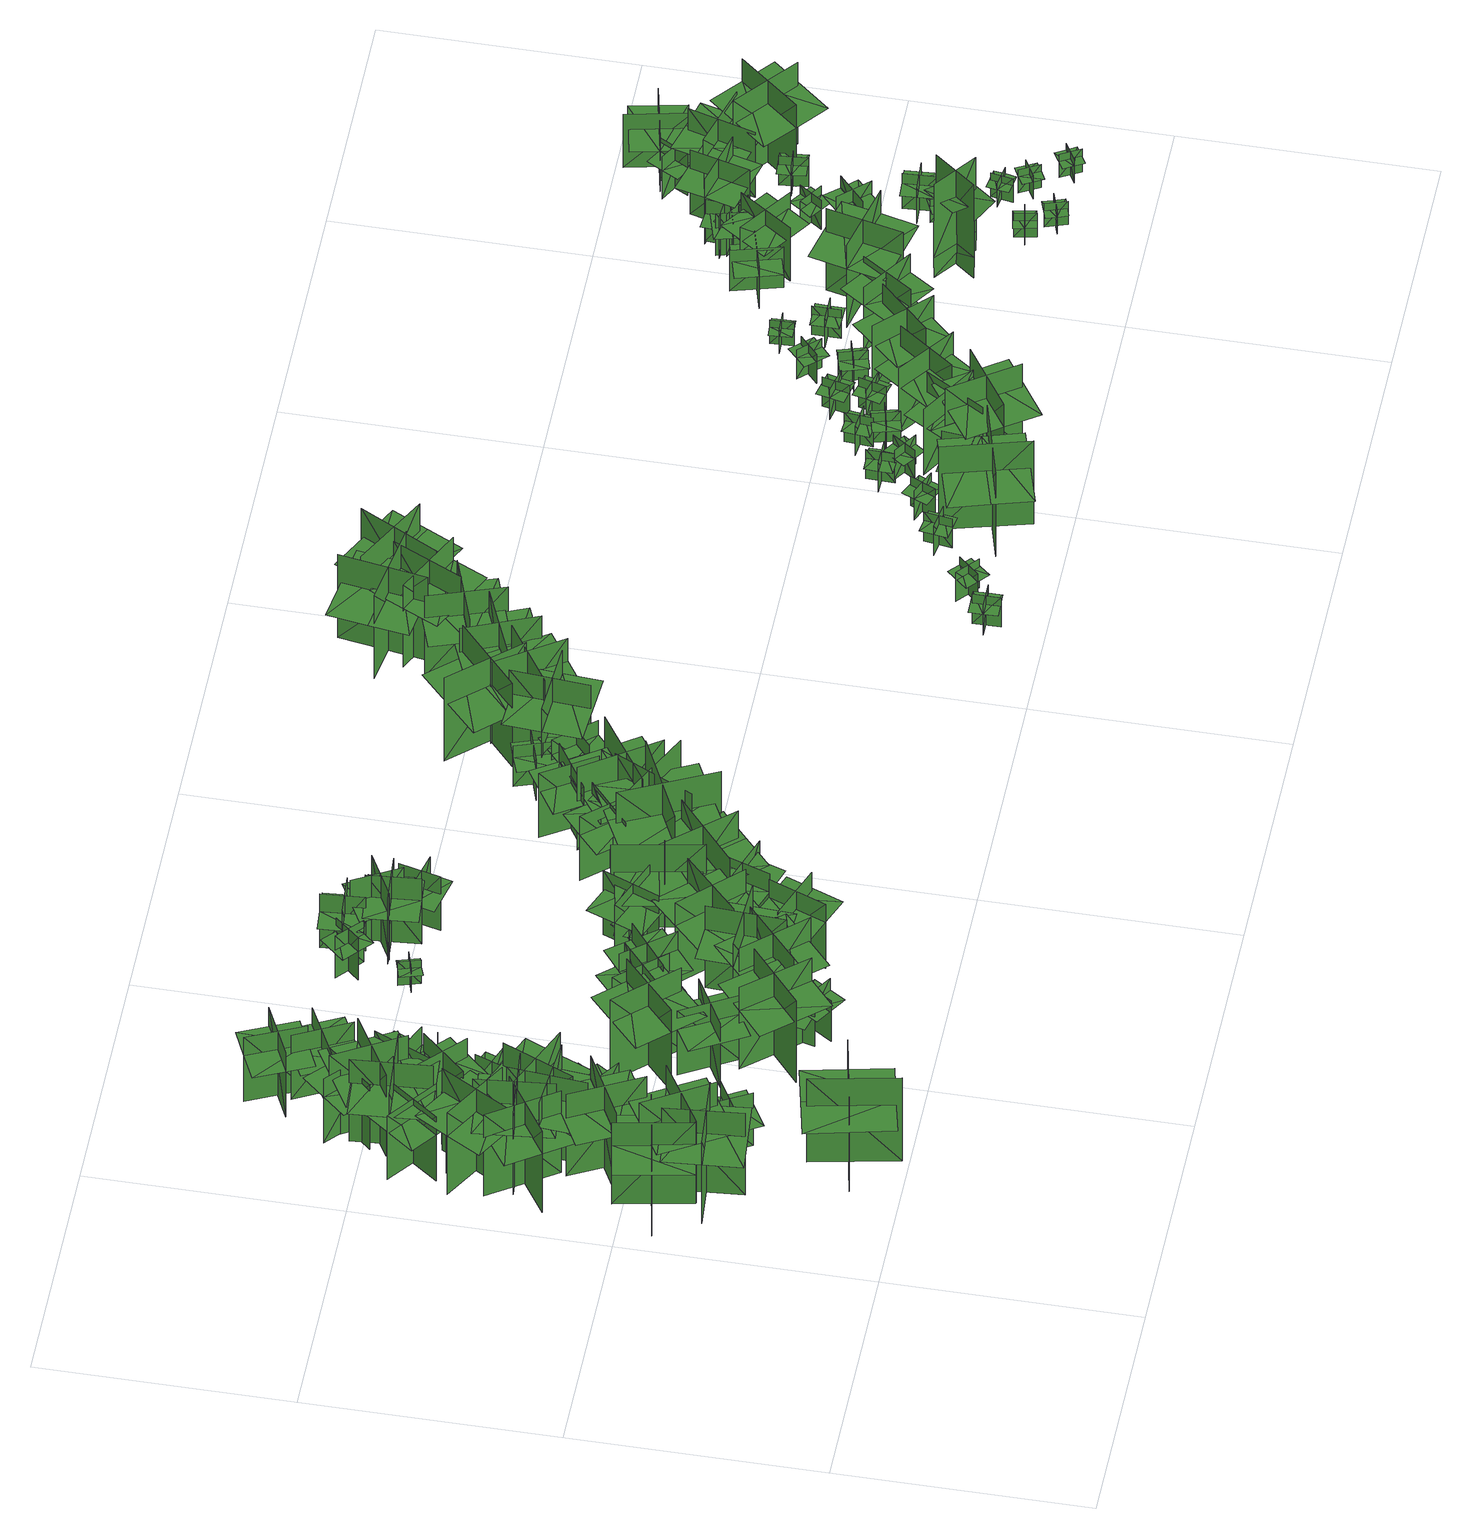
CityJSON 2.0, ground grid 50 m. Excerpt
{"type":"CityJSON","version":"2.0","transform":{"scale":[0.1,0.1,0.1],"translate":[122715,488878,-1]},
"CityObjects":{
"tree1":{"type":"SolitaryVegetationObject","geometry":[{"type":"MultiSurface","lod":"1","boundaries":[[[0,1,2]],[[0,2,3]],[[4,5,6]],[[4,6,7]],[[8,9,10]],[[8,10,11]],[[8,11,12]],[[8,12,13]]]}]},
"tree2":{"type":"SolitaryVegetationObject","geometry":[{"type":"MultiSurface","lod":"1","boundaries":[[[14,15,16]],[[14,16,17]],[[18,19,20]],[[18,20,21]],[[22,23,24]],[[22,24,25]],[[22,25,26]],[[22,26,27]]]}]},
"tree3":{"type":"SolitaryVegetationObject","geometry":[{"type":"MultiSurface","lod":"1","boundaries":[[[28,29,30]],[[28,30,31]],[[32,33,34]],[[32,34,35]],[[36,37,38]],[[36,38,39]],[[36,39,40]],[[36,40,41]]]}]},
"tree4":{"type":"SolitaryVegetationObject","geometry":[{"type":"MultiSurface","lod":"1","boundaries":[[[42,43,44]],[[42,44,45]],[[46,47,48]],[[46,48,49]],[[50,51,52]],[[50,52,53]],[[50,53,54]],[[50,54,55]]]}]},
"tree5":{"type":"SolitaryVegetationObject","geometry":[{"type":"MultiSurface","lod":"1","boundaries":[[[56,57,58]],[[56,58,59]],[[60,61,62]],[[60,62,63]],[[64,65,66]],[[64,66,67]],[[64,67,68]],[[64,68,69]]]}]},
"tree6":{"type":"SolitaryVegetationObject","geometry":[{"type":"MultiSurface","lod":"1","boundaries":[[[70,71,72]],[[70,72,73]],[[74,75,76]],[[74,76,77]],[[78,79,80]],[[78,80,81]],[[78,81,82]],[[78,82,83]]]}]},
"tree7":{"type":"SolitaryVegetationObject","geometry":[{"type":"MultiSurface","lod":"1","boundaries":[[[84,85,86]],[[84,86,87]],[[88,89,90]],[[88,90,91]],[[92,93,94]],[[92,94,95]],[[92,95,96]],[[92,96,97]]]}]},
"tree8":{"type":"SolitaryVegetationObject","geometry":[{"type":"MultiSurface","lod":"1","boundaries":[[[98,99,100]],[[98,100,101]],[[102,103,104]],[[102,104,105]],[[106,107,108]],[[106,108,109]],[[106,109,110]],[[106,110,111]]]}]},
"tree9":{"type":"SolitaryVegetationObject","geometry":[{"type":"MultiSurface","lod":"1","boundaries":[[[112,113,114]],[[112,114,115]],[[116,117,118]],[[116,118,119]],[[120,121,122]],[[120,122,123]],[[120,123,124]],[[120,124,125]]]}]},
"tree10":{"type":"SolitaryVegetationObject","geometry":[{"type":"MultiSurface","lod":"1","boundaries":[[[126,127,128]],[[126,128,129]],[[130,131,132]],[[130,132,133]],[[134,135,136]],[[134,136,137]],[[134,137,138]],[[134,138,139]]]}]},
"tree11":{"type":"SolitaryVegetationObject","geometry":[{"type":"MultiSurface","lod":"1","boundaries":[[[140,141,142]],[[140,142,143]],[[144,145,146]],[[144,146,147]],[[148,149,150]],[[148,150,151]],[[148,151,152]],[[148,152,153]]]}]},
"tree12":{"type":"SolitaryVegetationObject","geometry":[{"type":"MultiSurface","lod":"1","boundaries":[[[154,155,156]],[[154,156,157]],[[158,159,160]],[[158,160,161]],[[162,163,164]],[[162,164,165]],[[162,165,166]],[[162,166,167]]]}]},
"tree13":{"type":"SolitaryVegetationObject","geometry":[{"type":"MultiSurface","lod":"1","boundaries":[[[168,169,170]],[[168,170,171]],[[172,173,174]],[[172,174,175]],[[176,177,178]],[[176,178,179]],[[176,179,180]],[[176,180,181]]]}]},
"tree14":{"type":"SolitaryVegetationObject","geometry":[{"type":"MultiSurface","lod":"1","boundaries":[[[182,183,184]],[[182,184,185]],[[186,187,188]],[[186,188,189]],[[190,191,192]],[[190,192,193]],[[190,193,194]],[[190,194,195]]]}]},
"tree15":{"type":"SolitaryVegetationObject","geometry":[{"type":"MultiSurface","lod":"1","boundaries":[[[196,197,198]],[[196,198,199]],[[200,201,202]],[[200,202,203]],[[204,205,206]],[[204,206,207]],[[204,207,208]],[[204,208,209]]]}]},
"tree16":{"type":"SolitaryVegetationObject","geometry":[{"type":"MultiSurface","lod":"1","boundaries":[[[210,211,212]],[[210,212,213]],[[214,215,216]],[[214,216,217]],[[218,219,220]],[[218,220,221]],[[218,221,222]],[[218,222,223]]]}]},
"tree17":{"type":"SolitaryVegetationObject","geometry":[{"type":"MultiSurface","lod":"1","boundaries":[[[224,225,226]],[[224,226,227]],[[228,229,230]],[[228,230,231]],[[232,233,234]],[[232,234,235]],[[232,235,236]],[[232,236,237]]]}]},
"tree18":{"type":"SolitaryVegetationObject","geometry":[{"type":"MultiSurface","lod":"1","boundaries":[[[238,239,240]],[[238,240,241]],[[242,243,244]],[[242,244,245]],[[246,247,248]],[[246,248,249]],[[246,249,250]],[[246,250,251]]]}]},
"tree19":{"type":"SolitaryVegetationObject","geometry":[{"type":"MultiSurface","lod":"1","boundaries":[[[252,253,254]],[[252,254,255]],[[256,257,258]],[[256,258,259]],[[260,261,262]],[[260,262,263]],[[260,263,264]],[[260,264,265]]]}]},
"tree20":{"type":"SolitaryVegetationObject","geometry":[{"type":"MultiSurface","lod":"1","boundaries":[[[266,267,268]],[[266,268,269]],[[270,271,272]],[[270,272,273]],[[274,275,276]],[[274,276,277]],[[274,277,278]],[[274,278,279]]]}]},
"tree21":{"type":"SolitaryVegetationObject","geometry":[{"type":"MultiSurface","lod":"1","boundaries":[[[280,281,282]],[[280,282,283]],[[284,285,286]],[[284,286,287]],[[288,289,290]],[[288,290,291]],[[288,291,292]],[[288,292,293]]]}]},
"tree22":{"type":"SolitaryVegetationObject","geometry":[{"type":"MultiSurface","lod":"1","boundaries":[[[294,295,296]],[[294,296,297]],[[298,299,300]],[[298,300,301]],[[302,303,304]],[[302,304,305]],[[302,305,306]],[[302,306,307]]]}]},
"tree23":{"type":"SolitaryVegetationObject","geometry":[{"type":"MultiSurface","lod":"1","boundaries":[[[308,309,310]],[[308,310,311]],[[312,313,314]],[[312,314,315]],[[316,317,318]],[[316,318,319]],[[316,319,320]],[[316,320,321]]]}]},
"tree24":{"type":"SolitaryVegetationObject","geometry":[{"type":"MultiSurface","lod":"1","boundaries":[[[322,323,324]],[[322,324,325]],[[326,327,328]],[[326,328,329]],[[330,331,332]],[[330,332,333]],[[330,333,334]],[[330,334,335]]]}]},
"tree25":{"type":"SolitaryVegetationObject","geometry":[{"type":"MultiSurface","lod":"1","boundaries":[[[336,337,338]],[[336,338,339]],[[340,341,342]],[[340,342,343]],[[344,345,346]],[[344,346,347]],[[344,347,348]],[[344,348,349]]]}]},
"tree26":{"type":"SolitaryVegetationObject","geometry":[{"type":"MultiSurface","lod":"1","boundaries":[[[350,351,352]],[[350,352,353]],[[354,355,356]],[[354,356,357]],[[358,359,360]],[[358,360,361]],[[358,361,362]],[[358,362,363]]]}]},
"tree27":{"type":"SolitaryVegetationObject","geometry":[{"type":"MultiSurface","lod":"1","boundaries":[[[364,365,366]],[[364,366,367]],[[368,369,370]],[[368,370,371]],[[372,373,374]],[[372,374,375]],[[372,375,376]],[[372,376,377]]]}]},
"tree28":{"type":"SolitaryVegetationObject","geometry":[{"type":"MultiSurface","lod":"1","boundaries":[[[378,379,380]],[[378,380,381]],[[382,383,384]],[[382,384,385]],[[386,387,388]],[[386,388,389]],[[386,389,390]],[[386,390,391]]]}]},
"tree29":{"type":"SolitaryVegetationObject","geometry":[{"type":"MultiSurface","lod":"1","boundaries":[[[392,393,394]],[[392,394,395]],[[396,397,398]],[[396,398,399]],[[400,401,402]],[[400,402,403]],[[400,403,404]],[[400,404,405]]]}]},
"tree30":{"type":"SolitaryVegetationObject","geometry":[{"type":"MultiSurface","lod":"1","boundaries":[[[406,407,408]],[[406,408,409]],[[410,411,412]],[[410,412,413]],[[414,415,416]],[[414,416,417]],[[414,417,418]],[[414,418,419]]]}]},
"tree31":{"type":"SolitaryVegetationObject","geometry":[{"type":"MultiSurface","lod":"1","boundaries":[[[420,421,422]],[[420,422,423]],[[424,425,426]],[[424,426,427]],[[428,429,430]],[[428,430,431]],[[428,431,432]],[[428,432,433]]]}]},
"tree32":{"type":"SolitaryVegetationObject","geometry":[{"type":"MultiSurface","lod":"1","boundaries":[[[434,435,436]],[[434,436,437]],[[438,439,440]],[[438,440,441]],[[442,443,444]],[[442,444,445]],[[442,445,446]],[[442,446,447]]]}]},
"tree33":{"type":"SolitaryVegetationObject","geometry":[{"type":"MultiSurface","lod":"1","boundaries":[[[448,449,450]],[[448,450,451]],[[452,453,454]],[[452,454,455]],[[456,457,458]],[[456,458,459]],[[456,459,460]],[[456,460,461]]]}]},
"tree34":{"type":"SolitaryVegetationObject","geometry":[{"type":"MultiSurface","lod":"1","boundaries":[[[462,463,464]],[[462,464,465]],[[466,467,468]],[[466,468,469]],[[470,471,472]],[[470,472,473]],[[470,473,474]],[[470,474,475]]]}]},
"tree35":{"type":"SolitaryVegetationObject","geometry":[{"type":"MultiSurface","lod":"1","boundaries":[[[476,477,478]],[[476,478,479]],[[480,481,482]],[[480,482,483]],[[484,485,486]],[[484,486,487]],[[484,487,488]],[[484,488,489]]]}]},
"tree36":{"type":"SolitaryVegetationObject","geometry":[{"type":"MultiSurface","lod":"1","boundaries":[[[490,491,492]],[[490,492,493]],[[494,495,496]],[[494,496,497]],[[498,499,500]],[[498,500,501]],[[498,502,503]],[[498,503,499]]]}]},
"tree37":{"type":"SolitaryVegetationObject","geometry":[{"type":"MultiSurface","lod":"1","boundaries":[[[504,505,506]],[[504,506,507]],[[508,509,510]],[[508,510,511]],[[512,513,514]],[[512,514,515]],[[512,515,516]],[[512,516,517]]]}]},
"tree38":{"type":"SolitaryVegetationObject","geometry":[{"type":"MultiSurface","lod":"1","boundaries":[[[518,519,520]],[[518,520,521]],[[522,523,524]],[[522,524,525]],[[526,527,528]],[[526,528,529]],[[526,529,530]],[[526,530,531]]]}]},
"tree39":{"type":"SolitaryVegetationObject","geometry":[{"type":"MultiSurface","lod":"1","boundaries":[[[532,533,534]],[[532,534,535]],[[536,537,538]],[[536,538,539]],[[540,541,542]],[[540,542,543]],[[540,543,544]],[[540,544,545]]]}]},
"tree40":{"type":"SolitaryVegetationObject","geometry":[{"type":"MultiSurface","lod":"1","boundaries":[[[546,547,548]],[[546,548,549]],[[550,551,552]],[[550,552,553]],[[554,555,556]],[[554,556,557]],[[554,557,558]],[[554,558,559]]]}]},
"tree41":{"type":"SolitaryVegetationObject","geometry":[{"type":"MultiSurface","lod":"1","boundaries":[[[560,561,562]],[[560,562,563]],[[564,565,566]],[[564,566,567]],[[568,569,570]],[[568,570,571]],[[568,572,573]],[[568,573,569]]]}]},
"tree42":{"type":"SolitaryVegetationObject","geometry":[{"type":"MultiSurface","lod":"1","boundaries":[[[574,575,576]],[[574,576,577]],[[578,579,580]],[[578,580,581]],[[582,583,584]],[[582,584,585]],[[582,585,586]],[[582,586,587]]]}]},
"tree43":{"type":"SolitaryVegetationObject","geometry":[{"type":"MultiSurface","lod":"1","boundaries":[[[588,589,590]],[[588,590,591]],[[592,593,594]],[[592,594,595]],[[596,597,598]],[[596,598,599]],[[596,600,601]],[[596,601,597]]]}]},
"tree44":{"type":"SolitaryVegetationObject","geometry":[{"type":"MultiSurface","lod":"1","boundaries":[[[602,603,604]],[[602,604,605]],[[606,607,608]],[[606,608,609]],[[610,611,612]],[[610,612,613]],[[610,614,615]],[[610,615,611]]]}]},
"tree45":{"type":"SolitaryVegetationObject","geometry":[{"type":"MultiSurface","lod":"1","boundaries":[[[616,617,618]],[[616,618,619]],[[620,621,622]],[[620,622,623]],[[624,625,626]],[[624,626,627]],[[624,627,628]],[[624,628,629]]]}]},
"tree46":{"type":"SolitaryVegetationObject","geometry":[{"type":"MultiSurface","lod":"1","boundaries":[[[630,631,632]],[[630,632,633]],[[634,635,636]],[[634,636,637]],[[638,639,640]],[[638,640,641]],[[638,642,643]],[[638,643,639]]]}]},
"tree47":{"type":"SolitaryVegetationObject","geometry":[{"type":"MultiSurface","lod":"1","boundaries":[[[644,645,646]],[[644,646,647]],[[648,649,650]],[[648,650,651]],[[652,653,654]],[[652,654,655]],[[652,655,656]],[[652,656,657]]]}]},
"tree48":{"type":"SolitaryVegetationObject","geometry":[{"type":"MultiSurface","lod":"1","boundaries":[[[658,659,660]],[[658,660,661]],[[662,663,664]],[[662,664,665]],[[666,667,668]],[[666,668,669]],[[666,669,670]],[[666,670,671]]]}]},
"tree49":{"type":"SolitaryVegetationObject","geometry":[{"type":"MultiSurface","lod":"1","boundaries":[[[672,673,674]],[[672,674,675]],[[676,677,678]],[[676,678,679]],[[680,681,682]],[[680,682,683]],[[680,683,684]],[[680,684,685]]]}]},
"tree50":{"type":"SolitaryVegetationObject","geometry":[{"type":"MultiSurface","lod":"1","boundaries":[[[686,687,688]],[[686,688,689]],[[690,691,692]],[[690,692,693]],[[694,695,696]],[[694,696,697]],[[694,697,698]],[[694,698,699]]]}]},
"tree51":{"type":"SolitaryVegetationObject","geometry":[{"type":"MultiSurface","lod":"1","boundaries":[[[700,701,702]],[[700,702,703]],[[704,705,706]],[[704,706,707]],[[708,709,710]],[[708,710,711]],[[708,711,712]],[[708,712,713]]]}]},
"tree52":{"type":"SolitaryVegetationObject","geometry":[{"type":"MultiSurface","lod":"1","boundaries":[[[714,715,716]],[[714,716,717]],[[718,719,720]],[[718,720,721]],[[722,723,724]],[[722,724,725]],[[722,725,726]],[[722,726,727]]]}]},
"tree53":{"type":"SolitaryVegetationObject","geometry":[{"type":"MultiSurface","lod":"1","boundaries":[[[728,729,730]],[[728,730,731]],[[732,733,734]],[[732,734,735]],[[736,737,738]],[[736,738,739]],[[736,739,740]],[[736,740,741]]]}]},
"tree54":{"type":"SolitaryVegetationObject","geometry":[{"type":"MultiSurface","lod":"1","boundaries":[[[742,743,744]],[[742,744,745]],[[746,747,748]],[[746,748,749]],[[750,751,752]],[[750,752,753]],[[750,753,754]],[[750,754,755]]]}]},
"tree55":{"type":"SolitaryVegetationObject","geometry":[{"type":"MultiSurface","lod":"1","boundaries":[[[756,757,758]],[[756,758,759]],[[760,761,762]],[[760,762,763]],[[764,765,766]],[[764,766,767]],[[764,767,768]],[[764,768,769]]]}]},
"tree56":{"type":"SolitaryVegetationObject","geometry":[{"type":"MultiSurface","lod":"1","boundaries":[[[770,771,772]],[[770,772,773]],[[774,775,776]],[[774,776,777]],[[778,779,780]],[[778,780,781]],[[778,781,782]],[[778,782,783]]]}]},
"tree57":{"type":"SolitaryVegetationObject","geometry":[{"type":"MultiSurface","lod":"1","boundaries":[[[784,785,786]],[[784,786,787]],[[788,789,790]],[[788,790,791]],[[792,793,794]],[[792,794,795]],[[792,795,796]],[[792,796,797]]]}]},
"tree58":{"type":"SolitaryVegetationObject","geometry":[{"type":"MultiSurface","lod":"1","boundaries":[[[798,799,800]],[[798,800,801]],[[802,803,804]],[[802,804,805]],[[806,807,808]],[[806,808,809]],[[806,809,810]],[[806,810,811]]]}]},
"tree59":{"type":"SolitaryVegetationObject","geometry":[{"type":"MultiSurface","lod":"1","boundaries":[[[812,813,814]],[[812,814,815]],[[816,817,818]],[[816,818,819]],[[820,821,822]],[[820,822,823]],[[820,823,824]],[[820,824,825]]]}]},
"tree60":{"type":"SolitaryVegetationObject","geometry":[{"type":"MultiSurface","lod":"1","boundaries":[[[826,827,828]],[[826,828,829]],[[830,831,832]],[[830,832,833]],[[834,835,836]],[[834,836,837]],[[834,837,838]],[[834,838,839]]]}]},
"tree61":{"type":"SolitaryVegetationObject","geometry":[{"type":"MultiSurface","lod":"1","boundaries":[[[840,841,842]],[[840,842,843]],[[844,845,846]],[[844,846,847]],[[848,849,850]],[[848,850,851]],[[848,851,852]],[[848,852,853]]]}]},
"tree62":{"type":"SolitaryVegetationObject","geometry":[{"type":"MultiSurface","lod":"1","boundaries":[[[854,855,856]],[[854,856,857]],[[858,859,860]],[[858,860,861]],[[862,863,864]],[[862,864,865]],[[862,865,866]],[[862,866,867]]]}]},
"tree63":{"type":"SolitaryVegetationObject","geometry":[{"type":"MultiSurface","lod":"1","boundaries":[[[868,869,870]],[[868,870,871]],[[872,873,874]],[[872,874,875]],[[876,877,878]],[[876,878,879]],[[876,879,880]],[[876,880,881]]]}]},
"tree64":{"type":"SolitaryVegetationObject","geometry":[{"type":"MultiSurface","lod":"1","boundaries":[[[882,883,884]],[[882,884,885]],[[886,887,888]],[[886,888,889]],[[890,891,892]],[[890,892,893]],[[890,893,894]],[[890,894,895]]]}]},
"tree65":{"type":"SolitaryVegetationObject","geometry":[{"type":"MultiSurface","lod":"1","boundaries":[[[896,897,898]],[[896,898,899]],[[900,901,902]],[[900,902,903]],[[904,905,906]],[[904,906,907]],[[904,907,908]],[[904,908,909]]]}]},
"tree66":{"type":"SolitaryVegetationObject","geometry":[{"type":"MultiSurface","lod":"1","boundaries":[[[910,911,912]],[[910,912,913]],[[914,915,916]],[[914,916,917]],[[918,919,920]],[[918,920,921]],[[918,921,922]],[[918,922,923]]]}]},
"tree67":{"type":"SolitaryVegetationObject","geometry":[{"type":"MultiSurface","lod":"1","boundaries":[[[924,925,926]],[[924,926,927]],[[928,929,930]],[[928,930,931]],[[932,933,934]],[[932,934,935]],[[932,935,936]],[[932,936,937]]]}]},
"tree68":{"type":"SolitaryVegetationObject","geometry":[{"type":"MultiSurface","lod":"1","boundaries":[[[938,939,940]],[[938,940,941]],[[942,943,944]],[[942,944,945]],[[946,947,948]],[[946,948,949]],[[946,949,950]],[[946,950,951]]]}]},
"tree69":{"type":"SolitaryVegetationObject","geometry":[{"type":"MultiSurface","lod":"1","boundaries":[[[952,953,954]],[[952,954,955]],[[956,957,958]],[[956,958,959]],[[960,961,962]],[[960,962,963]],[[960,963,964]],[[960,964,965]]]}]},
"tree70":{"type":"SolitaryVegetationObject","geometry":[{"type":"MultiSurface","lod":"1","boundaries":[[[966,967,968]],[[966,968,969]],[[970,971,972]],[[970,972,973]],[[974,975,976]],[[974,976,977]],[[974,977,978]],[[974,978,979]]]}]},
"tree71":{"type":"SolitaryVegetationObject","geometry":[{"type":"MultiSurface","lod":"1","boundaries":[[[980,981,982]],[[980,982,983]],[[984,985,986]],[[984,986,987]],[[988,989,990]],[[988,990,991]],[[988,991,992]],[[988,992,993]]]}]},
"tree72":{"type":"SolitaryVegetationObject","geometry":[{"type":"MultiSurface","lod":"1","boundaries":[[[994,995,996]],[[994,996,997]],[[998,999,1000]],[[998,1000,1001]],[[1002,1003,1004]],[[1002,1004,1005]],[[1002,1005,1006]],[[1002,1006,1007]]]}]},
"tree73":{"type":"SolitaryVegetationObject","geometry":[{"type":"MultiSurface","lod":"1","boundaries":[[[1008,1009,1010]],[[1008,1010,1011]],[[1012,1013,1014]],[[1012,1014,1015]],[[1016,1017,1018]],[[1016,1018,1019]],[[1016,1019,1020]],[[1016,1020,1021]]]}]},
"tree74":{"type":"SolitaryVegetationObject","geometry":[{"type":"MultiSurface","lod":"1","boundaries":[[[1022,1023,1024]],[[1022,1024,1025]],[[1026,1027,1028]],[[1026,1028,1029]],[[1030,1031,1032]],[[1030,1032,1033]],[[1030,1033,1034]],[[1030,1034,1035]]]}]},
"tree75":{"type":"SolitaryVegetationObject","geometry":[{"type":"MultiSurface","lod":"1","boundaries":[[[1036,1037,1038]],[[1036,1038,1039]],[[1040,1041,1042]],[[1040,1042,1043]],[[1044,1045,1046]],[[1044,1046,1047]],[[1044,1047,1048]],[[1044,1048,1049]]]}]},
"tree76":{"type":"SolitaryVegetationObject","geometry":[{"type":"MultiSurface","lod":"1","boundaries":[[[1050,1051,1052]],[[1050,1052,1053]],[[1054,1055,1056]],[[1054,1056,1057]],[[1058,1059,1060]],[[1058,1060,1061]],[[1058,1061,1062]],[[1058,1062,1063]]]}]},
"tree77":{"type":"SolitaryVegetationObject","geometry":[{"type":"MultiSurface","lod":"1","boundaries":[[[1064,1065,1066]],[[1064,1066,1067]],[[1068,1069,1070]],[[1068,1070,1071]],[[1072,1073,1074]],[[1072,1074,1075]],[[1072,1075,1076]],[[1072,1076,1077]]]}]},
"tree78":{"type":"SolitaryVegetationObject","geometry":[{"type":"MultiSurface","lod":"1","boundaries":[[[1078,1079,1080]],[[1078,1080,1081]],[[1082,1083,1084]],[[1082,1084,1085]],[[1086,1087,1088]],[[1086,1088,1089]],[[1086,1089,1090]],[[1086,1090,1091]]]}]},
"tree79":{"type":"SolitaryVegetationObject","geometry":[{"type":"MultiSurface","lod":"1","boundaries":[[[1092,1093,1094]],[[1092,1094,1095]],[[1096,1097,1098]],[[1096,1098,1099]],[[1100,1101,1102]],[[1100,1102,1103]],[[1100,1103,1104]],[[1100,1104,1105]]]}]},
"tree80":{"type":"SolitaryVegetationObject","geometry":[{"type":"MultiSurface","lod":"1","boundaries":[[[1106,1107,1108]],[[1106,1108,1109]],[[1110,1111,1112]],[[1110,1112,1113]],[[1114,1115,1116]],[[1114,1116,1117]],[[1114,1117,1118]],[[1114,1118,1119]]]}]},
"tree81":{"type":"SolitaryVegetationObject","geometry":[{"type":"MultiSurface","lod":"1","boundaries":[[[1120,1121,1122]],[[1120,1122,1123]],[[1124,1125,1126]],[[1124,1126,1127]],[[1128,1129,1130]],[[1128,1130,1131]],[[1128,1131,1132]],[[1128,1132,1133]]]}]},
"tree82":{"type":"SolitaryVegetationObject","geometry":[{"type":"MultiSurface","lod":"1","boundaries":[[[1134,1135,1136]],[[1134,1136,1137]],[[1138,1139,1140]],[[1138,1140,1141]],[[1142,1143,1144]],[[1142,1144,1145]],[[1142,1145,1146]],[[1142,1146,1147]]]}]},
"tree83":{"type":"SolitaryVegetationObject","geometry":[{"type":"MultiSurface","lod":"1","boundaries":[[[1148,1149,1150]],[[1148,1150,1151]],[[1152,1153,1154]],[[1152,1154,1155]],[[1156,1157,1158]],[[1156,1158,1159]],[[1156,1159,1160]],[[1156,1160,1161]]]}]},
"tree84":{"type":"SolitaryVegetationObject","geometry":[{"type":"MultiSurface","lod":"1","boundaries":[[[1162,1163,1164]],[[1162,1164,1165]],[[1166,1167,1168]],[[1166,1168,1169]],[[1170,1171,1172]],[[1170,1172,1173]],[[1170,1173,1174]],[[1170,1174,1175]]]}]},
"tree85":{"type":"SolitaryVegetationObject","geometry":[{"type":"MultiSurface","lod":"1","boundaries":[[[1176,1177,1178]],[[1176,1178,1179]],[[1180,1181,1182]],[[1180,1182,1183]],[[1184,1185,1181]],[[1184,1181,1180]],[[1186,1187,1177]],[[1186,1177,1176]],[[1188,1189,1190]],[[1188,1190,1191]],[[1192,1193,1194]],[[1192,1194,1195]]]}]},
"tree86":{"type":"SolitaryVegetationObject","geometry":[{"type":"MultiSurface","lod":"1","boundaries":[[[1196,1197,1198]],[[1196,1198,1199]],[[1200,1201,1202]],[[1200,1202,1203]],[[1204,1205,1206]],[[1204,1206,1207]],[[1204,1207,1208]],[[1204,1208,1209]]]}]},
"tree87":{"type":"SolitaryVegetationObject","geometry":[{"type":"MultiSurface","lod":"1","boundaries":[[[1210,1211,1212]],[[1210,1212,1213]],[[1214,1215,1216]],[[1214,1216,1217]],[[1218,1219,1220]],[[1218,1220,1221]],[[1218,1221,1222]],[[1218,1222,1223]]]}]},
"tree88":{"type":"SolitaryVegetationObject","geometry":[{"type":"MultiSurface","lod":"1","boundaries":[[[1224,1225,1226]],[[1224,1226,1227]],[[1228,1229,1230]],[[1228,1230,1231]],[[1232,1233,1234]],[[1232,1234,1235]],[[1232,1235,1236]],[[1232,1236,1237]]]}]},
"tree89":{"type":"SolitaryVegetationObject","geometry":[{"type":"MultiSurface","lod":"1","boundaries":[[[1238,1239,1240]],[[1238,1240,1241]],[[1242,1243,1244]],[[1242,1244,1245]],[[1246,1247,1248]],[[1246,1248,1249]],[[1246,1249,1250]],[[1246,1250,1251]]]}]},
"tree90":{"type":"SolitaryVegetationObject","geometry":[{"type":"MultiSurface","lod":"1","boundaries":[[[1252,1253,1254]],[[1252,1254,1255]],[[1256,1257,1258]],[[1256,1258,1259]],[[1260,1261,1262]],[[1260,1262,1263]],[[1260,1264,1265]],[[1260,1265,1261]]]}]},
"tree91":{"type":"SolitaryVegetationObject","geometry":[{"type":"MultiSurface","lod":"1","boundaries":[[[1266,1267,1268]],[[1266,1268,1269]],[[1270,1271,1272]],[[1270,1272,1273]],[[1274,1275,1276]],[[1274,1276,1277]],[[1274,1278,1279]],[[1274,1279,1275]]]}]},
"tree92":{"type":"SolitaryVegetationObject","geometry":[{"type":"MultiSurface","lod":"1","boundaries":[[[1280,1281,1282]],[[1280,1282,1283]],[[1284,1285,1286]],[[1284,1286,1287]],[[1288,1289,1290]],[[1288,1290,1291]],[[1288,1291,1292]],[[1288,1292,1293]]]}]},
"tree93":{"type":"SolitaryVegetationObject","geometry":[{"type":"MultiSurface","lod":"1","boundaries":[[[1294,1295,1296]],[[1294,1296,1297]],[[1298,1299,1300]],[[1298,1300,1301]],[[1302,1303,1304]],[[1302,1304,1305]],[[1302,1306,1307]],[[1302,1307,1303]]]}]},
"tree94":{"type":"SolitaryVegetationObject","geometry":[{"type":"MultiSurface","lod":"1","boundaries":[[[1308,1309,1310]],[[1308,1310,1311]],[[1312,1313,1314]],[[1312,1314,1315]],[[1316,1317,1318]],[[1316,1318,1319]],[[1316,1319,1320]],[[1316,1320,1321]]]}]},
"tree95":{"type":"SolitaryVegetationObject","geometry":[{"type":"MultiSurface","lod":"1","boundaries":[[[1322,1323,1324]],[[1322,1324,1325]],[[1326,1327,1328]],[[1326,1328,1329]],[[1330,1331,1332]],[[1330,1332,1333]],[[1330,1333,1334]],[[1330,1334,1335]]]}]},
"tree96":{"type":"SolitaryVegetationObject","geometry":[{"type":"MultiSurface","lod":"1","boundaries":[[[1336,1337,1338]],[[1336,1338,1339]],[[1340,1341,1342]],[[1340,1342,1343]],[[1344,1345,1346]],[[1344,1346,1347]],[[1344,1347,1348]],[[1344,1348,1349]]]}]},
"tree97":{"type":"SolitaryVegetationObject","geometry":[{"type":"MultiSurface","lod":"1","boundaries":[[[1350,1351,1352]],[[1350,1352,1353]],[[1354,1355,1356]],[[1354,1356,1357]],[[1358,1359,1360]],[[1358,1360,1361]],[[1358,1361,1362]],[[1358,1362,1363]]]}]},
"tree98":{"type":"SolitaryVegetationObject","geometry":[{"type":"MultiSurface","lod":"1","boundaries":[[[1364,1365,1366]],[[1364,1366,1367]],[[1368,1369,1370]],[[1368,1370,1371]],[[1372,1373,1374]],[[1372,1374,1375]],[[1372,1375,1376]],[[1372,1376,1377]]]}]},
"tree99":{"type":"SolitaryVegetationObject","geometry":[{"type":"MultiSurface","lod":"1","boundaries":[[[1378,1379,1380]],[[1378,1380,1381]],[[1382,1383,1384]],[[1382,1384,1385]],[[1386,1387,1388]],[[1386,1388,1389]],[[1386,1389,1390]],[[1386,1390,1391]]]}]},
"tree100":{"type":"SolitaryVegetationObject","geometry":[{"type":"MultiSurface","lod":"1","boundaries":[[[1392,1393,1394]],[[1392,1394,1395]],[[1396,1397,1398]],[[1396,1398,1399]],[[1400,1401,1402]],[[1400,1402,1403]],[[1400,1403,1404]],[[1400,1404,1405]]]}]},
"tree101":{"type":"SolitaryVegetationObject","geometry":[{"type":"MultiSurface","lod":"1","boundaries":[[[1406,1407,1408]],[[1406,1408,1409]],[[1410,1411,1412]],[[1410,1412,1413]],[[1414,1415,1416]],[[1414,1416,1417]],[[1414,1417,1418]],[[1414,1418,1419]]]}]},
"tree102":{"type":"SolitaryVegetationObject","geometry":[{"type":"MultiSurface","lod":"1","boundaries":[[[1420,1421,1422]],[[1420,1422,1423]],[[1424,1425,1426]],[[1424,1426,1427]],[[1428,1429,1430]],[[1428,1430,1431]],[[1428,1432,1433]],[[1428,1433,1429]]]}]},
"tree103":{"type":"SolitaryVegetationObject","geometry":[{"type":"MultiSurface","lod":"1","boundaries":[[[1434,1435,1436]],[[1434,1436,1437]],[[1438,1439,1440]],[[1438,1440,1441]],[[1442,1443,1444]],[[1442,1444,1445]],[[1442,1445,1446]],[[1442,1446,1447]]]}]},
"tree104":{"type":"SolitaryVegetationObject","geometry":[{"type":"MultiSurface","lod":"1","boundaries":[[[1448,1449,1450]],[[1448,1450,1451]],[[1452,1453,1454]],[[1452,1454,1455]],[[1456,1457,1458]],[[1456,1458,1459]],[[1456,1459,1460]],[[1456,1460,1461]]]}]},
"tree105":{"type":"SolitaryVegetationObject","geometry":[{"type":"MultiSurface","lod":"1","boundaries":[[[1462,1463,1464]],[[1462,1464,1465]],[[1466,1467,1468]],[[1466,1468,1469]],[[1470,1471,1472]],[[1470,1472,1473]],[[1470,1473,1474]],[[1470,1474,1475]]]}]}
},
"vertices":[
[173,460,26],[21,431,26],[21,431,241],[173,460,241],[88,518,26],[117,366,26],[117,366,241],[88,518,241],[88,518,181],[12,504,181],[41,352,181],[117,366,181],[193,381,181],[164,533,181],
[154,280,28],[141,434,28],[141,434,243],[154,280,243],[221,358,28],[67,345,28],[67,345,243],[221,358,243],[221,358,183],[214,435,183],[60,422,183],[67,345,183],[73,268,183],[228,281,183],
[223,345,29],[143,477,29],[143,477,245],[223,345,245],[248,445,29],[116,365,29],[116,365,245],[248,445,245],[248,445,184],[208,511,184],[76,431,184],[116,365,184],[156,298,184],[288,378,184],
[157,626,20],[71,755,20],[71,755,235],[157,626,235],[177,727,20],[49,641,20],[49,641,235],[177,727,235],[177,727,175],[134,792,175],[6,705,175],[49,641,175],[92,577,175],[220,663,175],
[295,11,26],[260,184,26],[260,184,246],[295,11,246],[372,128,26],[200,93,26],[200,93,246],[372,128,246],[305,25,175],[384,42,175],[346,214,175],[267,196,175],[187,179,175],[226,7,175],
[146,614,23],[219,477,23],[219,477,239],[146,614,239],[115,515,23],[252,588,23],[252,588,239],[115,515,239],[115,515,178],[152,447,178],[288,520,178],[252,588,178],[215,657,178],[79,584,178],
[278,288,32],[229,374,32],[229,374,171],[278,288,171],[296,352,32],[210,302,32],[210,302,171],[296,352,171],[296,352,132],[271,395,132],[185,346,132],[210,302,132],[235,259,132],[321,309,132],
[96,718,20],[174,852,20],[174,852,236],[96,718,236],[196,744,20],[62,822,21],[62,822,236],[196,744,236],[196,744,176],[235,811,176],[101,889,176],[62,822,176],[23,755,176],[157,677,176],
[171,638,22],[156,792,22],[156,792,237],[171,638,237],[237,717,22],[83,702,22],[83,702,237],[237,717,237],[237,717,177],[229,794,177],[75,779,177],[83,702,177],[90,625,177],[244,640,177],
[117,660,22],[271,646,22],[271,646,238],[117,660,238],[183,581,22],[197,735,22],[197,735,238],[183,581,238],[183,581,178],[260,574,178],[274,728,178],[197,735,178],[119,742,178],[106,587,178],
[176,864,21],[79,938,21],[79,938,190],[176,864,190],[165,945,21],[92,848,21],[92,848,190],[165,945,190],[165,945,143],[117,982,143],[43,885,143],[92,848,143],[140,811,143],[214,908,143],
[138,768,23],[186,855,23],[186,855,161],[138,768,161],[202,786,23],[114,834,23],[114,834,161],[202,786,161],[202,786,123],[226,829,123],[139,878,123],[114,834,123],[90,790,123],[177,742,123],
[257,753,23],[195,611,23],[195,611,238],[257,753,238],[160,716,23],[302,654,23],[302,654,238],[160,716,238],[160,716,178],[129,645,178],[271,583,178],[302,654,178],[333,725,178],[191,787,178],
[233,603,27],[315,547,27],[315,547,165],[233,603,165],[245,538,27],[301,620,27],[301,620,165],[245,538,165],[245,538,126],[286,510,126],[342,592,126],[301,620,126],[260,648,126],[204,566,126],
[177,870,20],[165,1025,20],[165,1025,236],[177,870,236],[245,948,20],[90,936,20],[90,936,236],[245,948,236],[245,948,175],[239,1025,175],[84,1014,175],[90,936,175],[96,859,175],[251,871,175],
[246,929,20],[169,1063,20],[169,1063,235],[246,929,235],[273,1029,20],[139,951,20],[139,951,235],[273,1029,235],[273,1029,175],[235,1096,175],[101,1019,175],[139,951,175],[178,884,175],[312,961,175],
[232,1074,21],[150,984,21],[150,984,190],[232,1074,190],[151,1070,21],[241,989,21],[241,989,190],[151,1070,190],[151,1070,143],[110,1025,143],[200,944,143],[241,989,143],[282,1034,143],[191,1116,143],
[297,828,25],[208,911,25],[208,911,195],[297,828,195],[295,909,25],[212,820,25],[212,820,195],[295,909,195],[295,909,147],[250,951,147],[167,861,147],[212,820,147],[257,779,147],[339,868,147],
[239,889,22],[289,1000,22],[289,1000,191],[239,889,191],[315,917,22],[204,967,22],[204,967,191],[315,917,191],[315,917,144],[340,973,144],[229,1023,144],[204,967,144],[179,912,144],[290,862,144],
[319,817,24],[292,745,24],[292,745,132],[319,817,132],[272,796,24],[345,769,24],[345,769,132],[272,796,132],[272,796,102],[259,760,102],[331,733,102],[345,769,102],[358,805,102],[286,832,102],
[417,375,28],[523,435,28],[523,435,197],[417,375,197],[495,353,28],[435,459,28],[435,459,197],[495,353,197],[495,353,149],[548,383,149],[488,489,149],[435,459,149],[382,429,149],[442,323,149],
[288,881,23],[364,896,23],[364,896,130],[288,881,130],[331,852,23],[316,928,23],[316,928,130],[331,852,130],[331,852,100],[369,860,100],[354,936,100],[316,928,100],[278,921,100],[293,845,100],
[505,465,24],[400,579,24],[400,579,239],[505,465,239],[510,568,24],[396,463,24],[396,463,239],[510,568,239],[510,568,179],[457,625,179],[344,520,179],[396,463,179],[449,406,179],[562,511,179],
[328,1125,20],[220,1069,20],[220,1069,189],[328,1125,189],[251,1150,20],[307,1042,20],[307,1042,189],[251,1150,189],[251,1150,142],[197,1122,142],[253,1014,142],[307,1042,142],[361,1070,142],[305,1178,142],
[204,1152,21],[314,1204,21],[314,1204,190],[204,1152,190],[280,1124,21],[229,1235,21],[229,1235,190],[280,1124,190],[280,1124,143],[335,1150,143],[284,1260,143],[229,1235,143],[174,1209,143],[225,1099,143],
[574,341,28],[456,240,28],[456,240,243],[574,341,243],[471,350,28],[571,232,28],[571,232,243],[471,350,243],[471,350,183],[412,300,183],[513,182,183],[571,232,183],[630,282,183],[530,400,183],
[570,298,30],[551,223,30],[551,223,137],[570,298,137],[525,272,30],[600,253,30],[600,253,137],[525,272,137],[525,272,107],[516,235,107],[591,215,107],[600,253,107],[610,290,107],[535,310,107],
[610,260,32],[567,195,32],[567,195,139],[610,260,139],[559,250,32],[624,207,32],[624,207,139],[559,250,139],[559,250,109],[538,217,109],[603,175,109],[624,207,109],[645,240,109],[581,282,109],
[498,507,26],[590,587,26],[590,587,196],[498,507,196],[579,501,26],[499,593,26],[499,593,196],[579,501,196],[579,501,148],[625,541,148],[545,633,148],[499,593,148],[453,553,148],[533,461,148],
[577,369,21],[680,254,21],[680,254,236],[577,369,236],[570,266,21],[686,369,21],[686,369,236],[570,266,236],[570,266,176],[622,208,176],[737,311,176],[686,369,176],[634,427,176],[519,324,176],
[642,582,27],[546,506,27],[546,506,196],[642,582,196],[561,592,27],[637,496,27],[637,496,196],[561,592,196],[561,592,149],[514,554,149],[589,458,149],[637,496,149],[685,534,149],[609,630,149],
[741,374,20],[587,382,20],[587,382,236],[741,374,236],[673,451,20],[665,296,20],[665,296,236],[673,451,236],[673,451,175],[595,455,175],[587,300,175],[665,296,175],[742,292,175],[750,447,175],
[676,398,20],[788,505,20],[788,505,235],[676,398,235],[780,395,20],[672,507,20],[672,507,235],[780,395,235],[780,395,175],[835,449,175],[727,561,175],[672,507,175],[616,453,175],[724,342,175],
[556,981,26],[598,994,26],[598,994,88],[556,981,88],[582,967,26],[569,1009,26],[569,1009,88],[582,967,88],[582,967,70],[603,973,70],[590,1016,70],[569,1009,70],[548,1003,70],[561,960,70],
[847,283,11],[734,326,11],[734,326,180],[847,283,180],[815,357,11],[771,243,11],[771,243,180],[815,357,180],[815,357,133],[758,379,133],[714,265,133],[771,243,133],[828,221,133],[872,335,133],
[612,1081,31],[562,1125,31],[562,1125,142],[612,1081,142],[609,1132,31],[565,1082,31],[565,1082,142],[609,1132,142],[609,1132,106],[565,1082,106],[592,1058,106],[636,1107,106],[582,1156,106],[538,1106,106],
[746,573,23],[746,632,23],[746,632,105],[746,573,105],[774,601,23],[715,601,23],[715,601,105],[774,601,105],[774,601,82],[774,630,82],[715,630,82],[715,601,82],[715,571,82],[774,571,82],
[727,548,21],[772,661,21],[772,661,190],[727,548,190],[802,579,21],[689,624,21],[689,624,190],[802,579,190],[802,579,143],[824,636,143],[711,681,143],[689,624,143],[666,568,143],[780,523,143],
[725,615,23],[772,580,23],[772,580,105],[725,615,105],[730,576,23],[765,623,23],[765,623,105],[730,576,105],[730,576,82],[754,559,82],[789,606,82],[765,623,82],[742,641,82],[707,594,82],
[790,431,16],[905,392,16],[905,392,185],[790,431,185],[825,358,16],[864,474,16],[864,474,185],[825,358,185],[825,358,137],[883,339,137],[922,454,137],[864,474,137],[807,493,137],[768,378,137],
[688,1126,27],[603,1119,27],[603,1119,169],[688,1126,169],[638,1168,27],[645,1083,27],[645,1083,169],[638,1168,169],[638,1168,123],[645,1083,123],[692,1086,123],[685,1172,123],[592,1164,123],[598,1079,123],
[910,572,19],[737,539,19],[737,539,238],[910,572,238],[794,651,19],[827,478,19],[827,478,238],[794,651,238],[897,582,167],[880,662,167],[708,626,167],[724,546,167],[741,467,167],[913,502,167],
[621,1037,25],[725,1045,25],[725,1045,198],[621,1037,198],[683,985,25],[674,1089,25],[674,1089,198],[683,985,198],[683,985,141],[674,1089,141],[617,1084,141],[626,980,141],[740,990,141],[731,1094,141],
[655,1114,24],[705,1023,24],[705,1023,198],[655,1114,198],[633,1037,24],[725,1087,24],[725,1087,198],[633,1037,198],[633,1037,141],[725,1087,141],[697,1137,141],[606,1087,141],[660,987,141],[752,1037,141],
[813,568,14],[928,436,14],[928,436,233],[813,568,233],[803,429,14],[936,544,14],[936,544,233],[803,429,233],[811,552,162],[750,498,162],[868,367,162],[929,421,162],[989,476,162],[871,607,162],
[746,1040,23],[726,957,23],[726,957,165],[746,1040,165],[690,1006,23],[773,986,23],[773,986,165],[690,1006,165],[690,1006,119],[773,986,119],[784,1031,119],[701,1051,119],[679,961,119],[762,941,119],
[992,480,13],[904,661,13],[904,661,264],[992,480,264],[1044,631,13],[863,543,13],[863,543,264],[1044,631,264],[999,497,183],[1082,539,183],[991,719,183],[908,677,183],[825,635,183],[916,455,183],
[898,642,23],[990,722,23],[990,722,192],[898,642,192],[979,636,23],[899,728,23],[899,728,192],[979,636,192],[979,636,144],[1025,676,144],[945,768,144],[899,728,144],[853,688,144],[933,596,144],
[954,528,14],[1031,686,14],[1031,686,234],[954,528,234],[1086,573,14],[928,651,14],[928,651,234],[1086,573,234],[970,532,163],[1043,497,163],[1118,657,163],[1045,691,163],[971,726,163],[896,567,163],
[1120,722,15],[974,624,15],[974,624,234],[1120,722,234],[983,749,15],[1081,603,15],[1081,603,234],[983,749,234],[1104,726,163],[1058,793,163],[914,692,163],[960,625,163],[1007,559,163],[1151,659,163],
[1058,721,24],[993,823,24],[993,823,193],[1058,721,193],[1076,800,24],[974,735,24],[974,735,193],[1076,800,193],[1076,800,145],[1043,851,145],[941,786,145],[974,735,145],[1006,683,145],[1109,749,145],
[1157,868,27],[1083,844,27],[1083,844,134],[1157,868,134],[1111,892,27],[1136,818,27],[1136,818,134],[1111,892,134],[1111,892,104],[1074,879,104],[1099,806,104],[1136,818,104],[1172,831,104],[1147,904,104],
[1117,751,18],[1192,816,18],[1192,816,156],[1117,751,156],[1183,746,18],[1118,821,18],[1118,821,156],[1183,746,156],[1183,746,118],[1220,778,118],[1155,854,118],[1118,821,118],[1080,789,118],[1145,713,118],
[1198,763,15],[1209,918,15],[1209,918,231],[1198,763,231],[1277,831,15],[1122,841,15],[1122,841,231],[1277,831,231],[1277,831,170],[1282,908,170],[1127,918,170],[1122,841,170],[1117,764,170],[1271,753,170],
[1302,1023,17],[1171,905,17],[1171,905,236],[1302,1023,236],[1162,1031,17],[1280,899,17],[1280,899,236],[1162,1031,236],[1285,1025,165],[1230,1085,165],[1101,965,165],[1156,905,165],[1212,846,165],[1341,965,165],
[1325,935,14],[1197,849,14],[1197,849,229],[1325,935,229],[1224,956,14],[1311,827,14],[1311,827,229],[1224,956,229],[1224,956,169],[1160,912,169],[1246,784,169],[1311,827,169],[1375,870,169],[1288,999,169],
[1301,1028,11],[1361,885,11],[1361,885,227],[1301,1028,227],[1262,932,11],[1405,992,11],[1405,992,227],[1262,932,227],[1262,932,166],[1292,861,166],[1435,921,166],[1405,992,166],[1375,1064,166],[1232,1004,166],
[1372,1107,12],[1423,960,12],[1423,960,227],[1372,1107,227],[1327,1014,12],[1473,1065,12],[1473,1065,227],[1327,1014,227],[1327,1014,167],[1352,941,167],[1498,992,167],[1473,1065,167],[1447,1138,167],[1301,1087,167],
[1699,140,5],[1700,85,5],[1700,85,82],[1699,140,82],[1673,114,5],[1728,115,5],[1728,115,82],[1673,114,82],[1673,114,60],[1674,86,60],[1729,88,60],[1728,115,60],[1728,143,60],[1672,142,60],
[1522,1169,16],[1348,1197,16],[1348,1197,235],[1522,1169,235],[1440,1283,16],[1412,1109,16],[1412,1109,235],[1440,1283,235],[1513,1183,164],[1525,1263,164],[1351,1289,164],[1339,1208,164],[1327,1128,164],[1502,1102,164],
[1429,1049,15],[1497,1188,15],[1497,1188,230],[1429,1049,230],[1527,1082,15],[1388,1150,15],[1388,1150,230],[1527,1082,230],[1527,1082,170],[1561,1151,170],[1422,1219,170],[1388,1150,170],[1354,1080,170],[1493,1012,170],
[1792,144,4],[1750,180,4],[1750,180,81],[1792,144,81],[1790,180,4],[1753,139,4],[1753,139,81],[1790,180,81],[1790,180,60],[1769,199,60],[1732,157,60],[1753,139,60],[1774,121,60],[1810,162,60],
[1444,1240,12],[1599,1158,12],[1599,1158,232],[1444,1240,232],[1485,1106,12],[1567,1262,12],[1567,1262,232],[1485,1106,232],[1448,1224,161],[1411,1152,161],[1568,1072,161],[1605,1144,161],[1641,1217,161],[1485,1297,161],
[1876,210,12],[1884,265,12],[1884,265,89],[1876,210,89],[1905,232,12],[1851,240,12],[1851,240,89],[1905,232,89],[1905,232,68],[1909,260,68],[1855,268,68],[1851,240,68],[1847,213,68],[1901,205,68],
[2039,174,13],[1869,127,13],[1869,127,232],[2039,174,232],[1917,243,13],[1964,73,13],[1964,73,232],[1917,243,232],[2025,183,162],[2002,261,162],[1833,212,162],[1856,134,162],[1879,55,162],[2048,105,162],
[1961,304,21],[1938,253,21],[1938,253,98],[1961,304,98],[1926,291,21],[1977,268,21],[1977,268,98],[1926,291,98],[1926,291,76],[1915,265,76],[1966,243,76],[1977,268,76],[1988,293,76],[1938,316,76],
[2028,258,19],[2015,146,19],[2015,146,160],[2028,258,160],[1957,202,19],[2070,189,19],[2070,189,160],[1957,202,160],[2019,252,114],[1967,257,114],[1956,145,114],[2008,139,114],[2060,134,114],[2071,247,114],
[2020,344,14],[2021,399,14],[2021,399,91],[2020,344,91],[2047,369,14],[1991,370,14],[1991,370,91],[2047,369,91],[2047,369,69],[2047,397,69],[1992,398,69],[1991,370,69],[1991,343,69],[2046,341,69],
[2018,344,25],[2064,313,25],[2064,313,102],[2018,344,102],[2025,308,25],[2056,354,25],[2056,354,102],[2025,308,102],[2025,308,80],[2047,293,80],[2079,338,80],[2056,354,80],[2033,369,80],[2002,324,80],
[2152,130,19],[2065,258,19],[2065,258,235],[2152,130,235],[2172,231,19],[2044,144,19],[2044,144,235],[2172,231,235],[2172,231,175],[2128,295,175],[2000,208,175],[2044,144,175],[2088,80,175],[2216,167,175],
[2044,295,20],[2162,223,20],[2162,223,193],[2044,295,193],[2069,188,20],[2141,306,20],[2141,306,193],[2069,188,193],[2046,282,137],[2013,227,137],[2133,157,137],[2165,212,137],[2197,267,137],[2078,337,137],
[2135,385,26],[2081,372,26],[2081,372,103],[2135,385,103],[2103,404,26],[2117,351,26],[2117,351,103],[2103,404,103],[2103,404,81],[2076,397,81],[2090,344,81],[2117,351,81],[2144,357,81],[2130,411,81],
[2101,400,16],[2106,455,16],[2106,455,93],[2101,400,93],[2129,423,16],[2074,429,16],[2074,429,93],[2129,423,93],[2129,423,72],[2132,451,72],[2077,456,72],[2074,429,72],[2071,401,72],[2126,396,72],
[2246,375,23],[2164,264,23],[2164,264,195],[2246,375,195],[2138,359,23],[2249,277,23],[2249,277,195],[2138,359,195],[2233,374,140],[2181,412,140],[2101,299,140],[2153,262,140],[2205,225,140],[2286,337,140],
[2189,443,26],[2176,389,26],[2176,389,103],[2189,443,103],[2158,424,26],[2211,410,26],[2211,410,103],[2158,424,103],[2158,424,81],[2151,397,81],[2204,384,81],[2211,410,81],[2218,437,81],[2164,451,81],
[2188,512,16],[2176,458,16],[2176,458,93],[2188,512,93],[2157,492,16],[2211,480,16],[2211,480,93],[2157,492,93],[2157,492,72],[2151,465,72],[2205,453,72],[2211,480,72],[2217,507,72],[2163,519,72],
[2277,474,28],[2224,459,28],[2224,459,105],[2277,474,105],[2244,492,28],[2260,439,28],[2260,439,105],[2244,492,105],[2244,492,83],[2218,484,83],[2234,431,83],[2260,439,83],[2287,447,83],[2271,500,83],
[2344,427,25],[2247,328,25],[2247,328,197],[2344,427,197],[2234,426,25],[2333,329,25],[2333,329,197],[2234,426,197],[2331,428,142],[2285,472,142],[2190,371,142],[2236,327,142],[2282,283,142],[2378,383,142],
[2283,569,17],[2242,532,17],[2242,532,94],[2283,569,94],[2247,571,17],[2284,530,17],[2284,530,94],[2247,571,94],[2247,571,73],[2226,553,73],[2263,512,73],[2284,530,73],[2304,549,73],[2267,590,73],
[2410,475,26],[2342,374,26],[2342,374,195],[2410,475,195],[2331,460,26],[2431,392,26],[2431,392,195],[2331,460,195],[2331,460,147],[2297,410,147],[2397,341,147],[2431,392,147],[2466,442,147],[2365,510,147],
[2352,506,30],[2352,562,30],[2352,562,106],[2352,506,106],[2378,532,30],[2323,532,30],[2323,532,106],[2378,532,106],[2378,532,85],[2379,560,85],[2323,560,85],[2323,532,85],[2323,505,85],[2378,504,85],
[2350,616,17],[2306,614,17],[2306,614,79],[2350,616,79],[2328,636,17],[2330,591,17],[2330,591,79],[2328,636,79],[2328,636,61],[2306,635,61],[2308,590,61],[2330,591,61],[2352,592,61],[2350,637,61],
[2475,557,25],[2440,406,25],[2440,406,241],[2475,557,241],[2387,503,25],[2538,467,25],[2538,467,241],[2387,503,241],[2387,503,180],[2369,427,180],[2520,392,180],[2538,467,180],[2556,543,180],[2405,578,180],
[2505,698,22],[2408,671,22],[2408,671,130],[2505,698,130],[2442,732,22],[2469,636,22],[2469,636,130],[2442,732,130],[2443,728,100],[2401,716,100],[2426,628,100],[2468,640,100],[2510,652,100],[2485,740,100],
[2611,375,86],[2548,293,86],[2546,294,280],[2610,376,280],[2533,366,86],[2615,302,86],[2616,303,280],[2534,366,280],[2534,366,34],[2616,303,34],[2610,376,34],[2546,294,34],[2610,376,181],[2547,294,181],[2588,261,200],[2652,343,200],[2555,305,211],[2603,367,211],[2572,391,222],[2524,329,222],
[2643,328,31],[2604,350,31],[2604,350,92],[2643,328,92],[2635,357,31],[2613,318,31],[2613,318,92],[2635,357,92],[2635,357,75],[2615,367,75],[2594,329,75],[2613,318,75],[2633,307,75],[2654,346,75],
[2486,627,24],[2560,733,24],[2560,733,164],[2486,627,164],[2577,644,24],[2471,718,24],[2471,718,164],[2577,644,164],[2573,647,125],[2605,693,125],[2507,761,125],[2475,715,125],[2443,668,125],[2540,601,125],
[2673,242,24],[2681,199,24],[2681,199,86],[2673,242,86],[2656,218,24],[2700,226,24],[2700,226,86],[2656,218,86],[2656,218,68],[2661,196,68],[2704,205,68],[2700,226,68],[2696,248,68],[2652,240,68],
[2709,191,23],[2723,149,23],[2723,149,85],[2709,191,85],[2696,165,23],[2738,179,23],[2738,179,85],[2696,165,85],[2696,165,67],[2703,144,67],[2745,158,67],[2738,179,67],[2731,200,67],[2689,186,67],
[2551,712,16],[2533,776,16],[2533,776,126],[2551,712,126],[2576,757,16],[2512,739,16],[2512,739,126],[2576,757,126],[2576,757,90],[2512,739,90],[2522,704,90],[2586,722,90],[2566,792,90],[2502,774,90],
[2532,755,18],[2591,725,18],[2591,725,128],[2532,755,128],[2548,707,18],[2578,766,18],[2578,766,128],[2548,707,128],[2548,707,92],[2578,766,92],[2546,782,92],[2515,723,92],[2580,690,92],[2610,749,92],
[2600,562,36],[2652,505,36],[2652,505,144],[2600,562,144],[2597,511,36],[2654,563,36],[2654,563,144],[2597,511,144],[2597,511,113],[2623,482,113],[2680,535,113],[2654,563,113],[2628,592,113],[2571,539,113],
[2568,801,14],[2563,735,14],[2563,735,124],[2568,801,124],[2529,768,14],[2596,763,14],[2596,763,124],[2529,768,124],[2529,768,88],[2596,763,88],[2598,799,88],[2532,804,88],[2527,731,88],[2593,727,88],
[2674,399,31],[2692,359,31],[2692,359,92],[2674,399,92],[2663,371,31],[2704,390,31],[2704,390,92],[2663,371,92],[2663,371,75],[2672,351,75],[2713,369,75],[2704,390,75],[2695,410,75],[2654,392,75],
[2619,593,32],[2651,639,32],[2651,639,109],[2619,593,109],[2656,600,32],[2610,631,32],[2610,631,109],[2656,600,109],[2656,600,87],[2671,623,87],[2626,654,87],[2610,631,87],[2594,609,87],[2640,577,87],
[2729,426,36],[2663,422,36],[2663,422,128],[2729,426,128],[2696,456,36],[2700,389,36],[2700,389,128],[2696,456,128],[2696,456,103],[2663,454,103],[2667,387,103],[2700,389,103],[2733,391,103],[2729,458,103],
[2768,303,23],[2761,259,23],[2761,259,85],[2768,303,85],[2744,286,23],[2788,279,23],[2788,279,85],[2744,286,85],[2744,286,68],[2741,264,68],[2784,257,68],[2788,279,68],[2791,301,68],[2748,308,68],
[2635,842,10],[2604,725,10],[2604,725,180],[2635,842,180],[2565,802,10],[2682,771,10],[2682,771,180],[2565,802,180],[2565,802,132],[2549,743,132],[2667,712,132],[2682,771,132],[2698,830,132],[2580,861,132],
[2815,246,22],[2777,225,22],[2777,225,83],[2815,246,83],[2787,255,22],[2809,216,22],[2809,216,83],[2787,255,83],[2787,255,66],[2768,244,66],[2789,205,66],[2809,216,66],[2828,227,66],[2807,265,66],
[2839,187,23],[2861,148,23],[2861,148,84],[2839,187,84],[2831,158,23],[2869,180,23],[2869,180,84],[2831,158,84],[2831,158,67],[2842,139,67],[2881,161,67],[2869,180,67],[2858,200,67],[2820,177,67],
[2717,691,33],[2722,636,33],[2722,636,110],[2717,691,110],[2693,663,33],[2748,668,33],[2748,668,110],[2693,663,110],[2693,663,88],[2696,636,88],[2751,640,88],[2748,668,88],[2746,695,88],[2691,691,88],
[2714,914,9],[2682,856,9],[2682,856,120],[2714,914,120],[2665,900,9],[2723,868,9],[2723,868,120],[2665,900,120],[2665,900,84],[2723,868,84],[2741,899,84],[2683,932,84],[2648,868,84],[2706,836,84],
[2694,731,15],[2732,864,15],[2732,864,188],[2694,731,188],[2790,784,15],[2657,822,15],[2657,822,188],[2790,784,188],[2706,736,132],[2768,720,132],[2803,854,132],[2742,870,132],[2680,887,132],[2644,753,132],
[2834,677,26],[2715,776,26],[2715,776,241],[2834,677,241],[2825,780,26],[2726,660,26],[2726,660,241],[2825,780,241],[2825,780,181],[2766,829,181],[2667,710,181],[2726,660,181],[2786,611,181],[2885,730,181],
[2733,986,8],[2760,860,8],[2760,860,148],[2733,986,148],[2684,908,8],[2810,935,8],[2810,935,148],[2684,908,148],[2689,909,109],[2700,854,109],[2816,879,109],[2805,934,109],[2793,989,109],[2677,965,109]
]}
